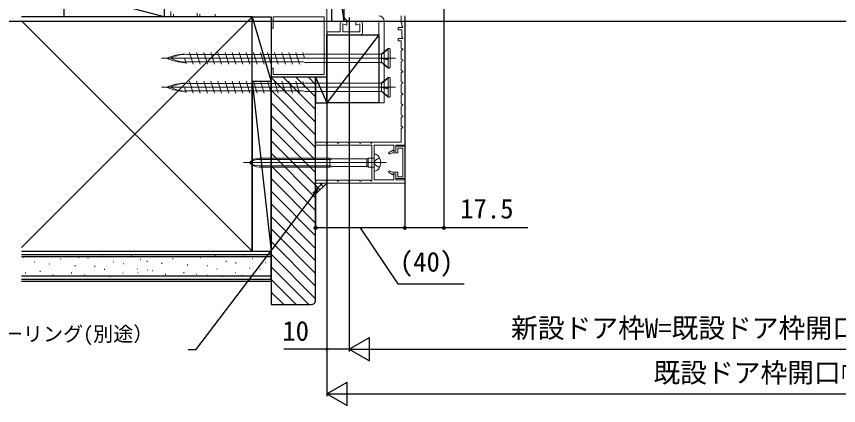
# Model space of a CAD drawing. Units: millimetres, scale not verified. Extents: x -525 to 525, y -783 to 779.
# Drawn here: x -328.9 to 39.8, y -6.2 to 168.3 of the extents above; entities that cross this region are included whole.
import ezdxf
from ezdxf.enums import TextEntityAlignment as Align

# ---------------------------------------------------------------- set-up
doc = ezdxf.new("R2010")
doc.units = ezdxf.units.MM
doc.header["$LTSCALE"] = 4
for name, color, linetype, lineweight in [('0-2_YKK_11', 211, 'Continuous', 18), ('0-3_YKK_11E', 4, 'Continuous', 18), ('0-5_YKK_13', 4, 'Continuous', 18)]:
    doc.layers.add(name, color=color, linetype=linetype, lineweight=lineweight)
for name, color, linetype in [('0-4_YKK_12', 2, 'Continuous'), ('0-7_YKK_D', 6, 'Continuous'), ('0-9_YSS_K', 3, 'Continuous'), ('0-A_YSS_KE', 3, 'Continuous')]:
    doc.layers.add(name, color=color, linetype=linetype)
doc.styles.add('ＭＳ ゴシック', font='')
doc.styles.get('ＭＳ ゴシック').set_extended_font_data('MS Gothic')

msp = doc.modelspace()

# ---------------------------------------------------------------- linework, layer by layer
at = {"layer": '0-2_YKK_11', "color": 30}
for points in [[(-156.33, 168.543), (-156.33, 165.543), (-156.13, 165.343), (-156.13, 164.125), (-155.605, 163.601), (-155.712, 163.343), (-157.73, 163.343), (-157.73, 162.343), (-156.13, 162.343), (-156.13, 159.125), (-155.605, 158.601), (-155.712, 158.343), (-157.73, 158.343), (-157.73, 157.343), (-156.33, 157.343), (-156.33, 154.062), (-155.63, 153.658), (-155.63, 153.427), (-156.33, 153.023), (-156.33, 149.062), (-155.63, 148.658), (-155.63, 148.427), (-156.33, 148.023), (-156.33, 144.062), (-155.63, 143.658), (-155.63, 143.427), (-156.33, 143.023), (-156.33, 139.062), (-155.63, 138.658), (-155.63, 138.427), (-156.33, 138.023), (-156.33, 134.062), (-155.63, 133.658), (-155.63, 133.427), (-156.33, 133.023), (-156.33, 129.062), (-155.63, 128.658), (-155.63, 128.427)], [(-154.73, 110.543), (-154.73, 168.543)], [(-155.63, 128.427), (-156.33, 128.023), (-156.33, 124.062), (-155.63, 123.658), (-155.63, 123.427), (-156.33, 123.023), (-156.33, 119.062), (-155.63, 118.658), (-155.63, 118.427), (-156.33, 118.023), (-156.33, 111.943), (-169.325, 111.943), (-169.614, 111.443), (-169.845, 111.443), (-170.134, 111.943), (-174.325, 111.943), (-174.614, 111.443), (-174.845, 111.443), (-175.134, 111.943), (-179.325, 111.943), (-179.614, 111.443), (-179.845, 111.443), (-180.134, 111.943), (-184.325, 111.943), (-184.614, 111.443), (-184.845, 111.443), (-185.134, 111.943), (-189.325, 111.943), (-189.614, 111.443), (-189.845, 111.443), (-190.134, 111.943), (-194.325, 111.943), (-194.73, 111.243)], [(-194.73, 111.243), (-194.73, 110.543), (-169.53, 110.543)], [(-169.53, 110.543), (-169.53, 94.509), (-169.776, 94.407), (-170.312, 94.943), (-174.325, 94.943), (-174.614, 94.443), (-174.845, 94.443), (-175.134, 94.943), (-179.325, 94.943), (-179.614, 94.443), (-179.845, 94.443), (-180.134, 94.943), (-184.325, 94.943), (-184.614, 94.443), (-184.845, 94.443), (-185.134, 94.943), (-189.325, 94.943), (-189.614, 94.443), (-189.845, 94.443), (-190.134, 94.943), (-194.325, 94.943), (-194.73, 94.243)], [(-154.73, 93.543), (-154.73, 95.043), (-158.73, 95.043), (-158.73, 97.743), (-159.73, 97.743), (-159.73, 95.043), (-168.43, 95.043), (-168.43, 102.284), (-168.55, 102.468), (-168.55, 103.018), (-168.43, 103.201), (-168.43, 110.543), (-159.73, 110.543), (-159.73, 107.843), (-158.73, 107.843), (-158.73, 110.543), (-154.73, 110.543)], [(-194.73, 94.243), (-194.73, 93.543), (-154.73, 93.543)]]:
    msp.add_lwpolyline(points, dxfattribs=at)
msp.add_lwpolyline([(-154.73, 95.543), (-154.73, 110.043), (-158.73, 110.043), (-158.73, 107.943), (-159.83, 107.943), (-160.045, 108.316), (-162.03, 107.17), (-161.63, 106.477), (-160.477, 107.143), (-157.93, 107.143), (-157.93, 109.243), (-155.63, 109.243), (-155.63, 96.343), (-157.93, 96.343), (-157.93, 98.443), (-160.477, 98.443), (-161.63, 99.108), (-162.03, 98.415), (-160.045, 97.269), (-159.83, 97.643), (-158.73, 97.643), (-158.73, 95.543)], close=True, dxfattribs=at)
at = {"layer": '0-3_YKK_11E'}
msp.add_line((-173.729, 161.043), (-173.729, 165.043), dxfattribs=at)
for points in [[(-189.729, 161.343), (-189.729, 212.043), (-199.729, 212.043), (-199.729, 219.043), (-203.554, 219.043), (-203.729, 221.043), (-207.554, 221.043), (-207.729, 223.043), (-222.587, 223.043)], [(-259.729, 170.543), (-259.729, 168.043), (-258.529, 168.043), (-258.529, 169.343)], [(-247.929, 169.716), (-247.929, 168.043), (-246.729, 168.043), (-246.729, 169.343)], [(-239.729, 169.343), (-239.729, 168.043), (-214.729, 168.043), (-214.729, 163.043), (-213.729, 163.043), (-213.729, 168.043), (-190.929, 168.043), (-190.929, 142.243), (-213.729, 142.243), (-213.729, 145.043), (-214.729, 145.043), (-214.729, 141.043), (-189.729, 141.043), (-189.729, 160.043), (-174.729, 160.043)], [(-174.729, 166.043), (-176.729, 166.043), (-176.729, 164.387), (-174.929, 165.043), (-174.929, 161.343), (-182.529, 161.343), (-182.529, 165.043), (-180.729, 164.387), (-180.729, 166.043), (-182.729, 166.043)], [(-183.729, 165.043), (-183.729, 161.343), (-189.729, 161.343)]]:
    msp.add_lwpolyline(points, dxfattribs=at)
for centre, start, end in [((-182.729, 165.043), 89.99998, 180.00002), ((-174.729, 165.043), 0, 89.99998), ((-174.729, 161.043), 270, 0)]:
    msp.add_arc(centre, 1, start, end, dxfattribs=at)
at = {"layer": '0-4_YKK_12'}
for q in [(-370.001, 166.043), (-276.43, 166.043)]:
    msp.add_line((427.978, 166.043), q, dxfattribs=at)
at = {"layer": '0-5_YKK_13', "color": 80}
for p, q in [((-179.729, 166.243), (-166.329, 166.243)), ((-166.329, 166.243), (-166.329, 129.543)), ((-164.029, 166.243), (-164.029, 129.543)), ((-164.029, 129.543), (-166.329, 129.543))]:
    msp.add_line(p, q, dxfattribs=at)
at = {"layer": '0-5_YKK_13'}
for p, q in [((-253.384, 151.443), (-252.435, 151.217)), ((-200.217, 151.217), (-252.435, 151.217)), ((-249.633, 146.893), (-251.275, 152.193)), ((-246.453, 146.893), (-248.095, 152.193)), ((-243.273, 146.893), (-244.915, 152.193)), ((-240.093, 146.893), (-241.735, 152.193)), ((-236.913, 146.893), (-238.555, 152.193)), ((-233.733, 146.893), (-235.375, 152.193)), ((-230.553, 146.893), (-232.195, 152.193)), ((-227.373, 146.893), (-229.015, 152.193)), ((-224.193, 146.893), (-225.835, 152.193)), ((-221.013, 146.893), (-222.655, 152.193)), ((-217.833, 146.893), (-219.475, 152.193)), ((-214.653, 146.893), (-216.295, 152.193)), ((-211.473, 146.893), (-213.115, 152.193)), ((-208.293, 146.893), (-209.935, 152.193)), ((-205.113, 146.893), (-206.755, 152.193)), ((-201.933, 146.893), (-203.575, 152.193)), ((-199.698, 149.543), (-200.475, 152.053)), ((-199.384, 151.443), (-200.223, 151.238)), ((-165.4, 151.443), (-199.384, 151.443)), ((-162.284, 153.943), (-165.4, 151.443)), ((-165.4, 151.443), (-165.228, 151.292)), ((-162.284, 153.566), (-165.228, 151.292)), ((-165.228, 151.292), (-165.228, 149.589)), ((-162.284, 145.143), (-162.284, 153.943)), ((-161.684, 153.943), (-162.284, 153.943)), ((-161.384, 153.643), (-161.384, 145.443)), ((-158.884, 149.543), (-263.884, 149.543)), ((-252.733, 147.032), (-253.511, 149.543)), ((-253.384, 147.643), (-252.951, 147.736)), ((-202.235, 147.868), (-252.992, 147.868)), ((-200.4, 147.868), (-202.235, 147.868)), ((-199.384, 147.643), (-200.4, 147.868)), ((-199.384, 147.643), (-165.263, 147.643)), ((-165.4, 149.599), (-162.284, 149.073)), ((-165.228, 149.373), (-165.4, 149.599)), ((-165.228, 149.589), (-165.4, 149.599)), ((-162.284, 145.143), (-165.4, 147.758)), ((-165.228, 147.751), (-165.4, 147.758)), ((-162.284, 149.149), (-165.228, 149.589)), ((-162.284, 148.83), (-165.228, 149.373)), ((-165.228, 149.373), (-165.228, 147.751)), ((-162.284, 145.459), (-165.228, 147.751)), ((-162.284, 145.143), (-161.684, 145.143)), ((-162.284, 140.943), (-165.4, 138.443)), ((-162.284, 140.566), (-165.228, 138.292)), ((-162.284, 132.143), (-162.284, 140.943)), ((-161.684, 140.943), (-162.284, 140.943)), ((-161.384, 140.643), (-161.384, 132.443)), ((-158.884, 136.543), (-263.884, 136.543)), ((-252.733, 134.032), (-253.511, 136.543)), ((-253.384, 138.443), (-252.435, 138.217)), ((-200.217, 138.217), (-252.435, 138.217)), ((-249.633, 133.893), (-251.275, 139.193)), ((-246.453, 133.893), (-248.095, 139.193)), ((-243.273, 133.893), (-244.915, 139.193)), ((-240.093, 133.893), (-241.735, 139.193)), ((-236.913, 133.893), (-238.555, 139.193)), ((-233.733, 133.893), (-235.375, 139.193)), ((-230.553, 133.893), (-232.195, 139.193)), ((-227.373, 133.893), (-229.015, 139.193)), ((-224.193, 133.893), (-225.835, 139.193)), ((-221.013, 133.893), (-222.655, 139.193)), ((-217.833, 133.893), (-219.475, 139.193)), ((-214.653, 133.893), (-216.295, 139.193)), ((-211.473, 133.893), (-213.115, 139.193)), ((-208.293, 133.893), (-209.935, 139.193)), ((-205.113, 133.893), (-206.755, 139.193)), ((-201.933, 133.893), (-203.575, 139.193)), ((-199.698, 136.543), (-200.475, 139.053)), ((-199.384, 138.443), (-200.223, 138.238)), ((-165.4, 138.443), (-199.384, 138.443)), ((-165.4, 138.443), (-165.228, 138.292)), ((-165.4, 136.599), (-162.284, 136.073)), ((-165.228, 136.373), (-165.4, 136.599)), ((-165.228, 136.589), (-165.4, 136.599)), ((-165.228, 138.292), (-165.228, 136.589)), ((-162.284, 136.149), (-165.228, 136.589)), ((-253.384, 134.643), (-252.951, 134.736)), ((-202.235, 134.868), (-252.992, 134.868)), ((-200.4, 134.868), (-202.235, 134.868)), ((-199.384, 134.643), (-200.4, 134.868)), ((-199.384, 134.643), (-165.263, 134.643)), ((-162.284, 132.143), (-165.4, 134.758)), ((-165.228, 134.751), (-165.4, 134.758)), ((-162.284, 135.83), (-165.228, 136.373)), ((-165.228, 136.373), (-165.228, 134.751)), ((-162.284, 132.459), (-165.228, 134.751)), ((-162.284, 132.143), (-161.684, 132.143)), ((-188.43, 104.793), (-219.913, 104.793)), ((-188.43, 104.193), (-219.913, 104.193)), ((-188.43, 100.693), (-188.43, 104.793)), ((-186.63, 104.493), (-188.43, 104.793)), ((-186.63, 104.493), (-188.43, 104.193)), ((-171.749, 104.493), (-186.63, 104.493)), ((-171.23, 104.793), (-171.23, 100.693)), ((-168.73, 104.793), (-171.23, 104.793)), ((-168.43, 106.543), (-168.38, 106.543)), ((-168.43, 106.543), (-168.43, 98.943)), ((-163.054, 102.743), (-227.087, 102.743)), ((-188.43, 101.293), (-219.913, 101.293)), ((-188.43, 100.693), (-219.913, 100.693)), ((-186.63, 100.993), (-188.43, 101.293)), ((-186.63, 100.993), (-188.43, 100.693)), ((-171.749, 100.993), (-186.63, 100.993)), ((-171.23, 100.693), (-171.749, 100.993)), ((-168.73, 100.693), (-171.23, 100.693)), ((-168.38, 98.943), (-168.43, 98.943))]:
    msp.add_line(p, q, dxfattribs=at)
for points in [[(-171.23, 104.793), (-171.749, 104.493), (-171.749, 100.993)], [(-166.038, 104.893), (-167.889, 103.888), (-168.498, 102.743)], [(-166.038, 100.593), (-167.889, 101.598), (-168.498, 102.743)]]:
    msp.add_lwpolyline(points, dxfattribs=at)
at = {"layer": '0-5_YKK_13', "color": 80}
for centre, start, end in [((-179.729, 168.543), 180, 270), ((-166.329, 166.243), 0, 90)]:
    msp.add_arc(centre, 2.3, start, end, dxfattribs=at)
at = {"layer": '0-5_YKK_13'}
for centre, radius, start, end in [((-252.438, 128.827), 22.635, 92.39615, 113.10664), ((-251.881, 133.658), 17.748, 93.82521, 114.39311), ((-161.684, 153.643), 0.3, 0, 90), ((-261.267, 149.543), 0.117, 117.35017, 242.64983), ((-252.438, 170.258), 22.635, 246.89336, 267.60385), ((-259.072, 149.543), 0.312, 116.38444, 243.61556), ((-251.881, 165.427), 17.748, 245.60689, 266.19629), ((-161.684, 145.443), 0.3, 270, 0), ((-161.684, 140.643), 0.3, 0, 90), ((-261.267, 136.543), 0.117, 117.35017, 242.64983), ((-252.438, 115.827), 22.635, 92.39615, 113.10664), ((-252.438, 157.258), 22.635, 246.89336, 267.60385), ((-259.072, 136.543), 0.312, 116.38444, 243.61556), ((-251.881, 120.658), 17.748, 93.82521, 114.39311), ((-251.881, 152.427), 17.748, 245.60689, 266.19629), ((-161.684, 132.443), 0.3, 270, 0), ((-219.913, 98.793), 6, 90, 138.82711), ((-219.913, 96.434), 7.759, 90, 125.59898), ((-168.73, 105.093), 0.3, 270, 0), ((-168.38, 104.143), 2.4, 35.68533, 90), ((-170.33, 102.743), 4.8, 324.31467, 35.68533), ((-219.913, 106.693), 6, 221.17289, 270), ((-219.913, 109.051), 7.759, 234.40102, 270), ((-168.73, 100.393), 0.3, 0, 90), ((-168.38, 101.343), 2.4, 270, 324.31467)]:
    msp.add_arc(centre, radius, start, end, dxfattribs=at)
at = {"layer": '0-7_YKK_D'}
for p, q in [((-137.229, 187.543), (-137.229, 72.543)), ((-179.729, 167.843), (-179.729, 18.043)), ((-179.729, 167.843), (-179.729, 18.043)), ((-154.73, 167.843), (-154.73, 72.543)), ((-154.73, 167.843), (-154.73, 72.543)), ((-189.729, 161.443), (-189.729, -1.957)), ((-189.729, 161.443), (-189.729, 18.043)), ((-194.73, 92.543), (-194.73, 72.543)), ((-154.73, 73.543), (-194.73, 73.543)), ((-137.229, 73.543), (-154.73, 73.543)), ((-99.574, 73.543), (-137.229, 73.543)), ((-179.729, 19.043), (-170.636, 24.293)), ((-170.636, 13.793), (-170.636, 24.293)), ((-179.729, 19.043), (-170.636, 13.793)), ((-179.729, 19.043), (-161.543, 19.043)), ((-169.229, 19.043), (239.771, 19.043)), ((-189.729, -0.957), (-180.636, 4.293)), ((-180.636, -6.207), (-180.636, 4.293)), ((-189.729, -0.957), (-180.636, -6.207)), ((-189.729, -0.957), (-171.543, -0.957)), ((-179.229, -0.957), (249.771, -0.957))]:
    msp.add_line(p, q, dxfattribs=at)
for points in [[(-193.881, 90.789), (-195.424, 88.759), (-248.603, 18.754), (-251.953, 18.754)], [(-195.968, 89.172), (-193.881, 90.789), (-194.88, 88.345)], [(-174.73, 73.543), (-157.855, 48.377), (-128.06, 48.377)], [(-179.729, 19.043), (-189.729, 19.043), (-209.042, 19.043)]]:
    msp.add_lwpolyline(points, dxfattribs=at)
for centre, radius in [((-194.73, 73.543), 0.637), ((-154.73, 73.543), 0.637), ((-154.73, 73.543), 0.637), ((-137.229, 73.543), 0.637), ((-189.729, 19.043), 0.478)]:
    msp.add_circle(centre, radius, dxfattribs=at)
at = {"layer": '0-9_YSS_K'}
for p, q in [((-187.429, 203.74), (-182.029, 166.043)), ((-262.73, 168.043), (-307.73, 180.043)), ((-307.73, 180.043), (-307.73, 168.043)), ((-223.23, 168.043), (-326.585, 64.688)), ((-326.585, 166.398), (-223.23, 63.043)), ((-223.23, 168.043), (-214.73, 139.043)), ((-166.329, 160.043), (-189.729, 129.543)), ((-194.73, 120.866), (-214.73, 140.866)), ((-194.73, 126.523), (-209.249, 141.043)), ((-194.73, 132.18), (-203.592, 141.043)), ((-194.73, 137.837), (-197.936, 141.043)), ((-194.73, 141.043), (-189.73, 129.543)), ((-223.23, 139.043), (-214.73, 63.043)), ((-194.73, 115.209), (-214.73, 135.209)), ((-194.73, 109.552), (-214.73, 129.552)), ((-194.73, 103.896), (-214.73, 123.896)), ((-194.73, 98.239), (-214.73, 118.239)), ((-194.73, 92.582), (-214.73, 112.582)), ((-194.73, 86.925), (-214.73, 106.925)), ((-194.73, 81.268), (-214.73, 101.268)), ((-194.73, 75.611), (-214.73, 95.611)), ((-194.73, 88.543), (-189.73, 93.543)), ((-194.73, 93.28), (-194.467, 93.543)), ((-194.73, 90.451), (-191.638, 93.543)), ((-192.722, 90.55), (-194.73, 92.557)), ((-191.308, 91.964), (-192.887, 93.543)), ((-189.894, 93.378), (-190.058, 93.543)), ((-194.73, 69.954), (-214.73, 89.954)), ((-194.137, 89.136), (-194.73, 89.728)), ((-194.73, 64.298), (-214.73, 84.298)), ((-194.73, 58.641), (-214.73, 78.641)), ((-194.73, 52.984), (-214.73, 72.984)), ((-194.73, 47.327), (-214.73, 67.327)), ((-214.73, 50.543), (-214.73, 63.043)), ((-326.585, 61.543), (-214.73, 61.543)), ((-325.573, 60.219), (-325.773, 60.219)), ((-309.089, 59.394), (-309.289, 59.394)), ((-300.848, 60.219), (-301.048, 60.219)), ((-296.757, 59.785), (-296.957, 59.785)), ((-290.13, 60.565), (-290.33, 60.565)), ((-277.333, 60.955), (-277.533, 60.955)), ((-275.153, 60.477), (-275.353, 60.477)), ((-273.266, 59.336), (-273.466, 59.336)), ((-258.67, 59.653), (-258.87, 59.653)), ((-250.428, 60.477), (-250.628, 60.477)), ((-246.337, 60.044), (-246.537, 60.044)), ((-239.711, 60.823), (-239.911, 60.823)), ((-226.913, 61.213), (-227.113, 61.213)), ((-222.846, 59.595), (-223.046, 59.595)), ((-194.73, 41.67), (-214.73, 61.67)), ((-320.628, 58.07), (-320.828, 58.07)), ((-314.034, 57.246), (-314.234, 57.246)), ((-302.496, 56.422), (-302.696, 56.422)), ((-293.638, 56.167), (-293.839, 56.167)), ((-285.189, 58.07), (-285.389, 58.07)), ((-280.841, 57.336), (-281.041, 57.336)), ((-270.208, 58.329), (-270.408, 58.329)), ((-263.615, 57.505), (-263.815, 57.505)), ((-252.077, 56.68), (-252.277, 56.68)), ((-243.219, 56.425), (-243.419, 56.425)), ((-234.769, 58.329), (-234.969, 58.329)), ((-230.421, 57.595), (-230.621, 57.595)), ((-217.004, 57.83), (-217.204, 57.83)), ((-197.759, 39.043), (-214.73, 56.013)), ((-326.585, 52.043), (-214.73, 52.043)), ((-324.748, 53.125), (-324.948, 53.125)), ((-318.155, 53.949), (-318.355, 53.949)), ((-312.386, 52.301), (-312.586, 52.301)), ((-304.144, 53.125), (-304.344, 53.125)), ((-298.375, 52.301), (-298.575, 52.301)), ((-293.449, 51.879), (-293.649, 51.879)), ((-289.31, 54.774), (-289.51, 54.774)), ((-281.068, 53.125), (-281.268, 53.125)), ((-278.112, 51.879), (-278.312, 51.879)), ((-274.604, 54.998), (-274.804, 54.998)), ((-274.329, 53.384), (-274.529, 53.384)), ((-269.995, 54.486), (-270.195, 54.486)), ((-267.736, 54.208), (-267.936, 54.208)), ((-261.967, 52.56), (-262.167, 52.56)), ((-253.725, 53.384), (-253.925, 53.384)), ((-247.956, 52.56), (-248.156, 52.56)), ((-243.029, 52.138), (-243.229, 52.138)), ((-238.89, 55.032), (-239.09, 55.032)), ((-236.418, 51.735), (-236.618, 51.735)), ((-230.649, 53.384), (-230.848, 53.384)), ((-227.693, 52.138), (-227.893, 52.138)), ((-224.185, 55.256), (-224.385, 55.256)), ((-219.575, 54.745), (-219.775, 54.745)), ((-326.585, 49.543), (-214.73, 49.543)), ((-286.837, 51.477), (-287.037, 51.477)), ((-203.416, 39.043), (-214.73, 50.356)), ((-209.073, 39.043), (-214.73, 44.7))]:
    msp.add_line(p, q, dxfattribs=at)
for points in [[(-187.429, 203.74), (-182.03, 203.74), (-182.029, 166.043), (-187.429, 166.043)], [(-223.23, 168.043), (-214.73, 168.043), (-214.73, 139.043), (-223.23, 139.043)], [(-189.729, 160.043), (-166.329, 160.043), (-166.329, 129.543), (-189.729, 129.543)], [(-194.73, 129.543), (-189.73, 129.543), (-189.73, 141.043), (-194.73, 141.043)], [(-214.73, 139.043), (-223.23, 139.043), (-223.23, 63.043), (-214.73, 63.043)]]:
    msp.add_lwpolyline(points, close=True, dxfattribs=at)
msp.add_lwpolyline([(-326.585, 180.043), (-262.73, 180.043), (-262.73, 168.043), (-326.585, 168.043)], dxfattribs=at)
at = {"layer": '0-A_YSS_KE'}
for p, q in [((-326.585, 63.043), (-214.73, 63.043)), ((-214.73, 60.543), (-326.585, 60.543)), ((-326.585, 50.543), (-214.73, 50.543))]:
    msp.add_line(p, q, dxfattribs=at)
for points in [[(-326.585, 63.043), (-223.23, 63.043), (-223.23, 168.043), (-278.73, 168.043)], [(-214.73, 141.043), (-214.73, 39.043), (-196.73, 39.043)], [(-194.73, 41.043), (-194.73, 141.043), (-214.73, 141.043)]]:
    msp.add_lwpolyline(points, dxfattribs=at)
msp.add_arc((-196.73, 41.043), 2, 270, 359.99998, dxfattribs=at)

# ---------------------------------------------------------------- texts
at = {"layer": '0-7_YKK_D', "style": 'ＭＳ ゴシック'}
for s, height, p in [('17.5', 8.798, (-129.915, 75.043)), ('(40)', 8.798, (-156.969, 51.241)), ('新設ドア枠W=既設ドア枠開口幅KW-20', 8.798, (-107.093, 21.511)), ('シーリング(別途）', 6.598, (-343.998, 20.628)), ('10', 8.798, (-209.683, 20.243)), ('既設ドア枠開口幅KW', 8.798, (-43.241, 1.511))]:
    msp.add_text(s, height=height, dxfattribs=at).set_placement(p, align=Align.BOTTOM_LEFT)

doc.saveas('drawing.dxf')
